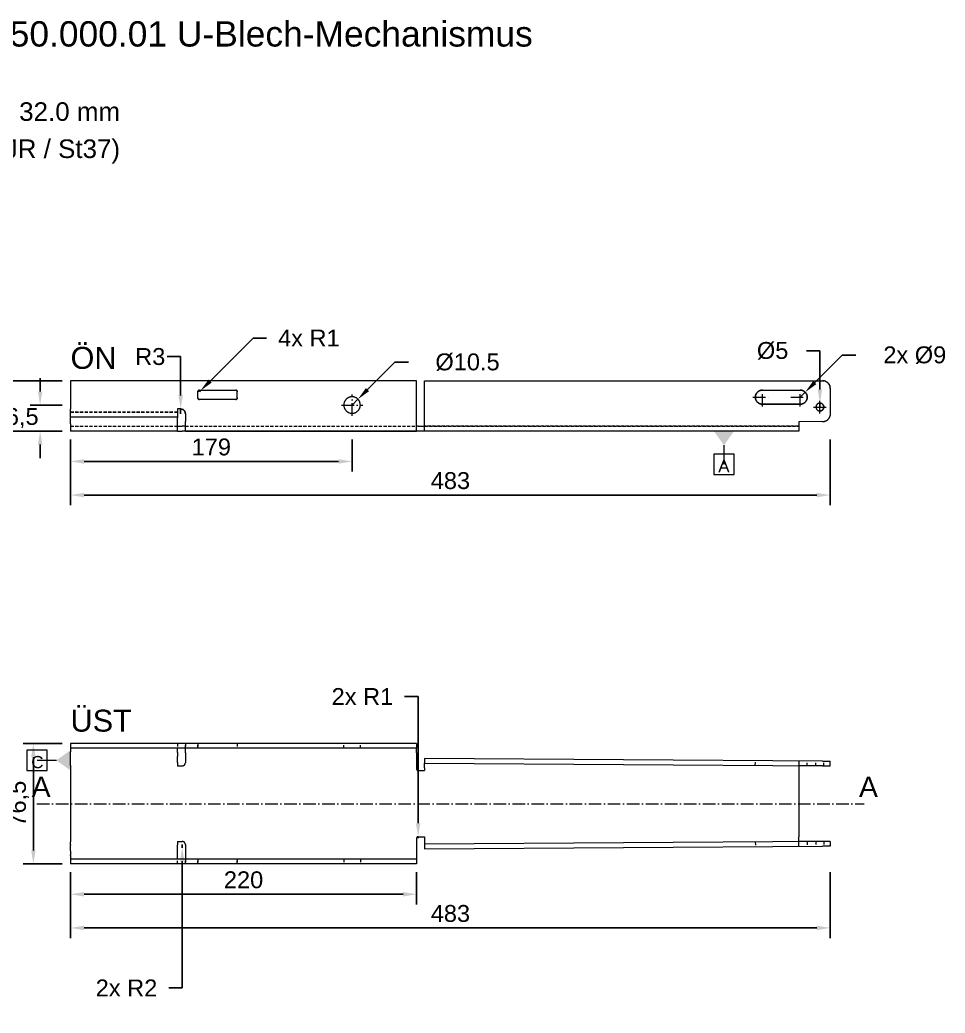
# Model space of a CAD drawing. Header units: millimetres. Extents: x -333 to 1440, y -370 to 261.
# Drawn here: x -32 to 556, y -370 to 261 of the extents above; entities that cross this region are included whole.
import ezdxf

# ---------------------------------------------------------------- set-up
doc = ezdxf.new("R2010")
doc.units = ezdxf.units.MM
doc.linetypes.add('EKSENCIZGI', pattern=[12, 8, -2, 0, -2])
doc.linetypes.add('KESIK', pattern=[3, 2, -1])
for name, color, linetype, lineweight in [('EKSEN', 1, 'EKSENCIZGI', 9), ('GIZLI', 8, 'KESIK', 9), ('GORUNEN', 7, 'Continuous', 9), ('OLCU', 4, 'Continuous', 9), ('YAZI', 3, 'Continuous', 9)]:
    doc.layers.add(name, color=color, linetype=linetype, lineweight=lineweight)
doc.styles.add('PI3D', font='arial.ttf')
doc.dimstyles.new('PF_MM', dxfattribs={"dimtxt": 10.734295, "dimasz": 8.587436, "dimexe": 6.440577, "dimexo": 5.367147, "dimgap": 3.757003, "dimtad": 1, "dimdec": 1, "dimtxsty": 'PI3D', "dimcen": 2.5, "dimclrd": 4, "dimclre": 4, "dimclrt": 3, "dimazin": 3, "dimtfac": 1, "dimtmove": 0, "dimatfit": 3})

msp = doc.modelspace()

# ---------------------------------------------------------------- linework, layer by layer
at = {"layer": 'EKSEN'}
for p, q in [((439.88, 15.5), (439.88, 27.5)), ((463.88, 15.5), (463.88, 27.5)), ((179, 9.75), (179, 23.25)), ((433.88, 21.5), (445.88, 21.5)), ((457.88, 21.5), (469.88, 21.5)), ((476.43, 11.24), (476.43, 19.24)), ((172.25, 16.5), (185.75, 16.5)), ((472.43, 15.24), (480.43, 15.24)), ((-21.47, -236.84), (504.51, -236.84))]:
    msp.add_line(p, q, dxfattribs=at)
at = {"layer": 'GIZLI'}
for points in [[(478.31, 31.99), (478.36, 31.99)], [(478.67, 31.96), (478.47, 31.98)], [(478.53, 31.97), (478.61, 31.96)], [(478.73, 31.95), (478.93, 31.92)], [(479.34, 31.82), (479.27, 31.84)], [(479.66, 31.73), (479.46, 31.79)], [(479.52, 31.77), (479.58, 31.75)], [(479.71, 31.7), (479.9, 31.63)], [(480.27, 31.46), (480.22, 31.49)], [(480.57, 31.3), (480.4, 31.4)], [(480.63, 31.27), (480.8, 31.16), (480.96, 31.04)], [(481.53, 30.56), (481.39, 30.7), (481.23, 30.83)], [(481.43, 30.65), (481.49, 30.6)], [(481.58, 30.51), (481.72, 30.37)], [(481.99, 30.04), (481.94, 30.1)], [(482.18, 29.78), (482.06, 29.94)], [(482.1, 29.89), (482.13, 29.84)], [(482.21, 29.73), (482.32, 29.55)], [(482.51, 29.2), (482.49, 29.25)], [(482.65, 28.88), (482.57, 29.07)], [(482.68, 28.83), (482.75, 28.64)], [(482.73, 28.69), (482.71, 28.74)], [(482.79, 28.5), (482.81, 28.44)], [(482.94, 27.91), (482.9, 28.11)], [(482.95, 27.85), (482.96, 27.78)], [(482.97, 27.71), (482.96, 27.78)], [(482.98, 27.65), (483, 27.45)], [(476.41, 17.74), (476.39, 17.74)], [(476.39, 17.74), (476.41, 17.74)], [(476.41, 12.74), (476.42, 12.74)], [(68, 12), (0, 12)], [(68, 12), (0, 12)], [(68, 12), (0, 12)], [(68, 12), (0, 12)], [(0, 11.95), (68, 11.95)], [(0, 11.95), (68, 11.95)], [(479.82, 6.29), (479.9, 6.32)], [(480.01, 6.37), (480.2, 6.45)], [(480.74, 6.73), (480.79, 6.77)], [(480.91, 6.84), (481.07, 6.96)], [(481.69, 7.48), (481.83, 7.63)], [(481.92, 7.74), (481.96, 7.78)], [(482.32, 8.27), (482.36, 8.34)], [(482.43, 8.44), (482.53, 8.62)], [(482.79, 9.17), (482.81, 9.23)], [(482.86, 9.36), (482.92, 9.55)], [(483.04, 9.95), (483.02, 9.95)], [(483.02, 9.95), (483.04, 9.95)], [(0, 3), (68, 3)], [(0, 3), (68, 3)], [(73, 3), (220, 3)], [(73, 3), (220, 3)], [(225, 3), (463, 3)], [(463, 3), (225, 3)], [(462.97, 5.93), (462.97, 5.86)], [(462.99, 5.86), (462.97, 5.93)], [(462.99, 5.86), (462.97, 5.93)], [(462.97, 5.93), (462.97, 5.86)], [(478.84, 6.05), (478.93, 6.07)], [(479.04, 6.08), (479.24, 6.12)], [(68, -198.59), (68, -201.59)], [(68, -198.59), (68, -201.59)], [(68, -198.59), (68, -201.59)], [(73, -201.59), (73, -198.59)], [(73, -198.59), (73, -201.59)], [(73, -201.59), (73, -198.59)], [(81, -201.59), (81, -198.59)], [(81, -198.59), (81, -201.59)], [(106, -198.59), (106, -201.59)], [(106, -198.59), (106, -201.59)], [(173.75, -201.59), (173.75, -198.59)], [(184.25, -201.59), (184.25, -198.59)], [(72.34, -212.3), (72.41, -212.23), (72.48, -212.16), (72.55, -212.09), (72.61, -212.01), (72.66, -211.93)], [(435.36, -212.55), (435.38, -209.55)], [(462.99, -209.75), (462.97, -212.75)], [(462.99, -209.75), (462.99, -209.75), (462.99, -209.75), (463, -210.61), (463, -212.75)], [(468.36, -212.78), (468.38, -209.78)], [(473.91, -212.82), (473.93, -209.82)], [(478.91, -212.86), (478.93, -209.86)], [(220.23, -215.47), (220.26, -215.51), (220.29, -215.54), (220.33, -215.58), (220.37, -215.61), (220.4, -215.64), (220.44, -215.67)], [(220.37, -258.06), (220.33, -258.09), (220.29, -258.13), (220.26, -258.16), (220.23, -258.2), (220.2, -258.24), (220.17, -258.28)], [(72.48, -261.51), (72.41, -261.44), (72.34, -261.37), (72.27, -261.31), (72.19, -261.25), (72.11, -261.19)], [(435.36, -261.12), (435.38, -264.12)], [(462.99, -263.92), (462.97, -260.92)], [(462.99, -263.92), (462.99, -263.92), (462.99, -263.92), (463, -263.07), (463, -260.92)], [(468.36, -260.89), (468.38, -263.89)], [(473.91, -260.85), (473.93, -263.85)], [(478.91, -260.81), (478.93, -263.81)], [(68, -275.09), (68, -272.09)], [(68, -275.09), (68, -272.09)], [(68, -275.09), (68, -272.09)], [(73, -272.09), (73, -275.09)], [(73, -275.09), (73, -272.09)], [(73, -272.09), (73, -275.09)], [(81, -272.09), (81, -275.09)], [(81, -275.09), (81, -272.09)], [(106, -272.09), (106, -275.09)], [(106, -275.09), (106, -272.09)], [(173.75, -272.09), (173.75, -275.09)], [(184.25, -272.09), (184.25, -275.09)]]:
    msp.add_lwpolyline(points, dxfattribs=at)
at = {"layer": 'GORUNEN'}
for points in [[(220, 32), (0, 32)], [(0, 32), (0, 13.95)], [(220, 6), (220, 32)], [(225.02, 6), (225.02, 32)], [(225.02, 32), (225.04, 32)], [(225.02, 6), (225.02, 32)], [(225.04, 6), (225.04, 32)], [(225.04, 32), (478.08, 32)], [(483.04, 27.04), (483.03, 27.28), (483.01, 27.53), (482.98, 27.78), (482.94, 28.03), (482.88, 28.27), (482.81, 28.51), (482.73, 28.75), (482.63, 28.98), (482.53, 29.21), (482.41, 29.43), (482.29, 29.64), (482.15, 29.85), (482, 30.05), (481.84, 30.25), (481.68, 30.43), (481.5, 30.61), (481.32, 30.78), (481.12, 30.94), (480.92, 31.09), (480.71, 31.23), (480.5, 31.35), (480.28, 31.47), (480.05, 31.58), (479.82, 31.67), (479.59, 31.76), (479.35, 31.83), (479.1, 31.89), (478.86, 31.93), (478.61, 31.97), (478.36, 31.99), (478.22, 32), (478.08, 32)], [(81, 25), (81, 25.05), (81, 25.1), (81.01, 25.14), (81.02, 25.19), (81.03, 25.24), (81.04, 25.28), (81.06, 25.33), (81.07, 25.37), (81.09, 25.42), (81.11, 25.46), (81.13, 25.5), (81.16, 25.54), (81.19, 25.58), (81.21, 25.62), (81.25, 25.66), (81.28, 25.69), (81.31, 25.73), (81.35, 25.76), (81.38, 25.79), (81.42, 25.82), (81.46, 25.84), (81.5, 25.87), (81.54, 25.89), (81.59, 25.91), (81.63, 25.93), (81.68, 25.95), (81.72, 25.96), (81.77, 25.97), (81.81, 25.98), (81.86, 25.99), (81.91, 26), (81.95, 26), (82, 26)], [(82, 26), (81.95, 26), (81.9, 26), (81.86, 25.99), (81.81, 25.98), (81.76, 25.97), (81.72, 25.96), (81.67, 25.94), (81.63, 25.93), (81.58, 25.91), (81.54, 25.89), (81.5, 25.87), (81.46, 25.84), (81.42, 25.81), (81.38, 25.79), (81.34, 25.75), (81.31, 25.72), (81.27, 25.69), (81.24, 25.65), (81.21, 25.62), (81.18, 25.58), (81.16, 25.54), (81.13, 25.5), (81.11, 25.46), (81.09, 25.41), (81.07, 25.37), (81.05, 25.32), (81.04, 25.28), (81.03, 25.23), (81.02, 25.19), (81.01, 25.14), (81, 25.09), (81, 25.05), (81, 25)], [(82, 26), (105, 26)], [(105, 26), (105.05, 26), (105.1, 26), (105.14, 25.99), (105.19, 25.98), (105.24, 25.97), (105.28, 25.96), (105.33, 25.94), (105.37, 25.93), (105.42, 25.91), (105.46, 25.89), (105.5, 25.87), (105.54, 25.84), (105.58, 25.81), (105.62, 25.79), (105.66, 25.75), (105.69, 25.72), (105.73, 25.69), (105.76, 25.65), (105.79, 25.62), (105.82, 25.58), (105.84, 25.54), (105.87, 25.5), (105.89, 25.46), (105.91, 25.41), (105.93, 25.37), (105.95, 25.32), (105.96, 25.28), (105.97, 25.23), (105.98, 25.19), (105.99, 25.14), (106, 25.09), (106, 25.05), (106, 25)], [(106, 25), (106, 25.05), (106, 25.1), (105.99, 25.14), (105.98, 25.19), (105.97, 25.24), (105.96, 25.28), (105.94, 25.33), (105.93, 25.37), (105.91, 25.42), (105.89, 25.46), (105.87, 25.5), (105.84, 25.54), (105.81, 25.58), (105.79, 25.62), (105.75, 25.66), (105.72, 25.69), (105.69, 25.73), (105.65, 25.76), (105.62, 25.79), (105.58, 25.82), (105.54, 25.84), (105.5, 25.87), (105.46, 25.89), (105.41, 25.91), (105.37, 25.93), (105.32, 25.95), (105.28, 25.96), (105.23, 25.97), (105.19, 25.98), (105.14, 25.99), (105.09, 26), (105.05, 26), (105, 26)], [(439.88, 26), (439.67, 25.99), (439.46, 25.98), (439.24, 25.95), (439.03, 25.92), (438.83, 25.87), (438.62, 25.82), (438.42, 25.75), (438.22, 25.68), (438.02, 25.6), (437.83, 25.5), (437.64, 25.4), (437.46, 25.29), (437.28, 25.17), (437.11, 25.04), (436.94, 24.91), (436.79, 24.77), (436.63, 24.61), (436.49, 24.46), (436.35, 24.29), (436.23, 24.12), (436.11, 23.95), (435.99, 23.76), (435.89, 23.58), (435.8, 23.39), (435.71, 23.19), (435.64, 22.99), (435.57, 22.79), (435.51, 22.58), (435.47, 22.37), (435.43, 22.16), (435.41, 21.95), (435.39, 21.74), (435.38, 21.52), (435.39, 21.31), (435.4, 21.1), (435.43, 20.89), (435.46, 20.68), (435.5, 20.47), (435.56, 20.26), (435.62, 20.06), (435.69, 19.86), (435.78, 19.66), (435.87, 19.47), (435.97, 19.28), (436.08, 19.1), (436.2, 18.92), (436.32, 18.75), (436.46, 18.58), (436.6, 18.42), (436.75, 18.27), (436.91, 18.12), (437.07, 17.99), (437.24, 17.86), (437.42, 17.74), (437.6, 17.62), (437.78, 17.52), (437.98, 17.42), (438.17, 17.34), (438.37, 17.26), (438.57, 17.2), (438.78, 17.14), (438.99, 17.09), (439.2, 17.05), (439.41, 17.03), (439.62, 17.01), (439.75, 17), (439.88, 17)], [(439.88, 17), (439.67, 17.01), (439.46, 17.02), (439.24, 17.05), (439.03, 17.08), (438.83, 17.13), (438.62, 17.18), (438.42, 17.25), (438.22, 17.32), (438.02, 17.4), (437.83, 17.5), (437.64, 17.6), (437.46, 17.71), (437.28, 17.83), (437.11, 17.96), (436.94, 18.09), (436.79, 18.23), (436.63, 18.39), (436.49, 18.54), (436.35, 18.71), (436.23, 18.88), (436.11, 19.05), (435.99, 19.24), (435.89, 19.42), (435.8, 19.61), (435.71, 19.81), (435.64, 20.01), (435.57, 20.21), (435.51, 20.42), (435.47, 20.63), (435.43, 20.84), (435.41, 21.05), (435.39, 21.26), (435.38, 21.48), (435.39, 21.69), (435.4, 21.9), (435.43, 22.11), (435.46, 22.32), (435.5, 22.53), (435.56, 22.74), (435.62, 22.94), (435.69, 23.14), (435.78, 23.34), (435.87, 23.53), (435.97, 23.72), (436.08, 23.9), (436.2, 24.08), (436.32, 24.25), (436.46, 24.42), (436.6, 24.58), (436.75, 24.73), (436.91, 24.88), (437.07, 25.01), (437.24, 25.14), (437.42, 25.26), (437.6, 25.38), (437.78, 25.48), (437.98, 25.58), (438.17, 25.66), (438.37, 25.74), (438.57, 25.8), (438.78, 25.86), (438.99, 25.91), (439.2, 25.95), (439.41, 25.97), (439.62, 25.99), (439.75, 26), (439.88, 26)], [(439.88, 26), (463.88, 26)], [(463.86, 17), (464.07, 17.01), (464.29, 17.02), (464.5, 17.05), (464.71, 17.08), (464.92, 17.13), (465.12, 17.18), (465.33, 17.25), (465.53, 17.32), (465.72, 17.4), (465.92, 17.5), (466.1, 17.6), (466.29, 17.71), (466.46, 17.83), (466.63, 17.96), (466.8, 18.09), (466.96, 18.23), (467.11, 18.39), (467.25, 18.54), (467.39, 18.71), (467.52, 18.88), (467.64, 19.05), (467.75, 19.24), (467.85, 19.42), (467.95, 19.61), (468.03, 19.81), (468.11, 20.01), (468.17, 20.21), (468.23, 20.42), (468.28, 20.63), (468.31, 20.84), (468.34, 21.05), (468.36, 21.26), (468.36, 21.48), (468.36, 21.69), (468.34, 21.9), (468.32, 22.11), (468.29, 22.32), (468.24, 22.53), (468.19, 22.74), (468.12, 22.94), (468.05, 23.14), (467.97, 23.34), (467.88, 23.53), (467.77, 23.72), (467.66, 23.9), (467.55, 24.08), (467.42, 24.25), (467.29, 24.42), (467.14, 24.58), (466.99, 24.73), (466.84, 24.88), (466.67, 25.01), (466.5, 25.14), (466.33, 25.26), (466.15, 25.38), (465.96, 25.48), (465.77, 25.58), (465.57, 25.66), (465.37, 25.74), (465.17, 25.8), (464.97, 25.86), (464.76, 25.91), (464.55, 25.95), (464.34, 25.97), (464.12, 25.99), (463.99, 26), (463.86, 26)], [(463.86, 26), (464.07, 25.99), (464.29, 25.98), (464.5, 25.95), (464.71, 25.92), (464.92, 25.87), (465.12, 25.82), (465.33, 25.75), (465.53, 25.68), (465.72, 25.6), (465.92, 25.5), (466.1, 25.4), (466.29, 25.29), (466.46, 25.17), (466.63, 25.04), (466.8, 24.91), (466.96, 24.77), (467.11, 24.61), (467.25, 24.46), (467.39, 24.29), (467.52, 24.12), (467.64, 23.95), (467.75, 23.76), (467.85, 23.58), (467.95, 23.39), (468.03, 23.19), (468.11, 22.99), (468.17, 22.79), (468.23, 22.58), (468.28, 22.37), (468.31, 22.16), (468.34, 21.95), (468.36, 21.74), (468.36, 21.52), (468.36, 21.31), (468.34, 21.1), (468.32, 20.89), (468.29, 20.68), (468.24, 20.47), (468.19, 20.26), (468.12, 20.06), (468.05, 19.86), (467.97, 19.66), (467.88, 19.47), (467.77, 19.28), (467.66, 19.1), (467.55, 18.92), (467.42, 18.75), (467.29, 18.58), (467.14, 18.42), (466.99, 18.27), (466.84, 18.12), (466.67, 17.99), (466.5, 17.86), (466.33, 17.74), (466.15, 17.62), (465.96, 17.52), (465.77, 17.42), (465.57, 17.34), (465.37, 17.26), (465.17, 17.2), (464.97, 17.14), (464.76, 17.09), (464.55, 17.05), (464.34, 17.03), (464.12, 17.01), (463.99, 17), (463.86, 17)], [(463.88, 17), (464.1, 17.01), (464.31, 17.02), (464.52, 17.05), (464.73, 17.08), (464.94, 17.13), (465.15, 17.18), (465.35, 17.25), (465.55, 17.32), (465.75, 17.4), (465.94, 17.5), (466.13, 17.6), (466.31, 17.71), (466.48, 17.83), (466.66, 17.96), (466.82, 18.09), (466.98, 18.23), (467.13, 18.39), (467.27, 18.54), (467.41, 18.71), (467.54, 18.88), (467.66, 19.05), (467.77, 19.24), (467.87, 19.42), (467.97, 19.61), (468.05, 19.81), (468.13, 20.01), (468.19, 20.21), (468.25, 20.42), (468.3, 20.63), (468.33, 20.84), (468.36, 21.05), (468.38, 21.26), (468.38, 21.48), (468.38, 21.69), (468.36, 21.9), (468.34, 22.11), (468.31, 22.32), (468.26, 22.53), (468.21, 22.74), (468.14, 22.94), (468.07, 23.14), (467.99, 23.34), (467.9, 23.53), (467.8, 23.72), (467.69, 23.9), (467.57, 24.08), (467.44, 24.25), (467.31, 24.42), (467.16, 24.58), (467.01, 24.73), (466.86, 24.88), (466.69, 25.01), (466.52, 25.14), (466.35, 25.26), (466.17, 25.38), (465.98, 25.48), (465.79, 25.58), (465.59, 25.66), (465.4, 25.74), (465.19, 25.8), (464.99, 25.86), (464.78, 25.91), (464.57, 25.95), (464.36, 25.97), (464.14, 25.99), (464.01, 26), (463.88, 26)], [(483.04, 27.04), (483.04, 9.95)], [(81, 21), (81, 25)], [(82, 20), (81.95, 20), (81.9, 20), (81.86, 20.01), (81.81, 20.02), (81.76, 20.03), (81.72, 20.04), (81.67, 20.06), (81.63, 20.07), (81.58, 20.09), (81.54, 20.11), (81.5, 20.13), (81.46, 20.16), (81.42, 20.19), (81.38, 20.21), (81.34, 20.25), (81.31, 20.28), (81.27, 20.31), (81.24, 20.35), (81.21, 20.38), (81.18, 20.42), (81.16, 20.46), (81.13, 20.5), (81.11, 20.54), (81.09, 20.59), (81.07, 20.63), (81.05, 20.68), (81.04, 20.72), (81.03, 20.77), (81.02, 20.81), (81.01, 20.86), (81, 20.91), (81, 20.95), (81, 21)], [(81, 21), (81, 20.95), (81, 20.9), (81.01, 20.86), (81.02, 20.81), (81.03, 20.76), (81.04, 20.72), (81.06, 20.67), (81.07, 20.63), (81.09, 20.58), (81.11, 20.54), (81.13, 20.5), (81.16, 20.46), (81.19, 20.42), (81.21, 20.38), (81.25, 20.34), (81.28, 20.31), (81.31, 20.27), (81.35, 20.24), (81.38, 20.21), (81.42, 20.18), (81.46, 20.16), (81.5, 20.13), (81.54, 20.11), (81.59, 20.09), (81.63, 20.07), (81.68, 20.05), (81.72, 20.04), (81.77, 20.03), (81.81, 20.02), (81.86, 20.01), (81.91, 20), (81.95, 20), (82, 20)], [(105, 20), (82, 20)], [(106, 21), (106, 20.95), (106, 20.9), (105.99, 20.86), (105.98, 20.81), (105.97, 20.76), (105.96, 20.72), (105.94, 20.67), (105.93, 20.63), (105.91, 20.58), (105.89, 20.54), (105.87, 20.5), (105.84, 20.46), (105.81, 20.42), (105.79, 20.38), (105.75, 20.34), (105.72, 20.31), (105.69, 20.27), (105.65, 20.24), (105.62, 20.21), (105.58, 20.18), (105.54, 20.16), (105.5, 20.13), (105.46, 20.11), (105.41, 20.09), (105.37, 20.07), (105.32, 20.05), (105.28, 20.04), (105.23, 20.03), (105.19, 20.02), (105.14, 20.01), (105.09, 20), (105.05, 20), (105, 20)], [(105, 20), (105.05, 20), (105.1, 20), (105.14, 20.01), (105.19, 20.02), (105.24, 20.03), (105.28, 20.04), (105.33, 20.06), (105.37, 20.07), (105.42, 20.09), (105.46, 20.11), (105.5, 20.13), (105.54, 20.16), (105.58, 20.19), (105.62, 20.21), (105.66, 20.25), (105.69, 20.28), (105.73, 20.31), (105.76, 20.35), (105.79, 20.38), (105.82, 20.42), (105.84, 20.46), (105.87, 20.5), (105.89, 20.54), (105.91, 20.59), (105.93, 20.63), (105.95, 20.68), (105.96, 20.72), (105.97, 20.77), (105.98, 20.81), (105.99, 20.86), (106, 20.91), (106, 20.95), (106, 21)], [(106, 21), (106, 25)], [(179, 21.75), (178.74, 21.74), (178.49, 21.73), (178.23, 21.69), (177.98, 21.65), (177.73, 21.59), (177.48, 21.53), (177.24, 21.45), (177, 21.36), (176.77, 21.25), (176.54, 21.14), (176.32, 21.01), (176.1, 20.88), (175.89, 20.73), (175.69, 20.57), (175.49, 20.41), (175.31, 20.23), (175.13, 20.04), (174.96, 19.85), (174.8, 19.65), (174.65, 19.44), (174.51, 19.23), (174.39, 19), (174.27, 18.78), (174.16, 18.54), (174.07, 18.3), (173.99, 18.06), (173.92, 17.82), (173.86, 17.57), (173.81, 17.31), (173.78, 17.06), (173.76, 16.81), (173.75, 16.65), (173.75, 16.5)], [(184.25, 16.5), (184.24, 16.76), (184.23, 17.01), (184.19, 17.27), (184.15, 17.52), (184.09, 17.77), (184.03, 18.02), (183.95, 18.26), (183.86, 18.5), (183.75, 18.73), (183.64, 18.96), (183.51, 19.18), (183.38, 19.4), (183.23, 19.61), (183.07, 19.81), (182.91, 20.01), (182.73, 20.19), (182.54, 20.37), (182.35, 20.54), (182.15, 20.7), (181.94, 20.85), (181.73, 20.99), (181.5, 21.11), (181.28, 21.23), (181.04, 21.34), (180.8, 21.43), (180.56, 21.51), (180.32, 21.58), (180.07, 21.64), (179.81, 21.69), (179.56, 21.72), (179.31, 21.74), (179.15, 21.75), (179, 21.75)], [(0, 8.95), (0, 13.95)], [(70, 14), (68, 14)], [(68, 14), (68, 13.95)], [(68, 13.95), (68, 8.95)], [(70, 14), (70.14, 14), (70.28, 13.99), (70.42, 13.97), (70.56, 13.95), (70.7, 13.92), (70.84, 13.88), (70.97, 13.84), (71.1, 13.79), (71.23, 13.73), (71.36, 13.67), (71.48, 13.61), (71.61, 13.53), (71.72, 13.46), (71.84, 13.37), (71.95, 13.28), (72.05, 13.19), (72.15, 13.09), (72.25, 12.99), (72.34, 12.88), (72.42, 12.77), (72.51, 12.65), (72.58, 12.53), (72.65, 12.41), (72.71, 12.28), (72.77, 12.15), (72.82, 12.02), (72.87, 11.89), (72.9, 11.75), (72.94, 11.61), (72.96, 11.48), (72.98, 11.34), (72.99, 11.19), (73, 11.1), (73, 11)], [(73, 11), (73, 11.14), (72.99, 11.28), (72.97, 11.42), (72.95, 11.56), (72.92, 11.7), (72.88, 11.84), (72.84, 11.97), (72.79, 12.1), (72.73, 12.23), (72.67, 12.36), (72.61, 12.48), (72.53, 12.61), (72.46, 12.72), (72.37, 12.84), (72.28, 12.95), (72.19, 13.05), (72.09, 13.15), (71.99, 13.25), (71.88, 13.34), (71.77, 13.42), (71.65, 13.51), (71.53, 13.58), (71.41, 13.65), (71.28, 13.71), (71.15, 13.77), (71.02, 13.82), (70.89, 13.87), (70.75, 13.9), (70.61, 13.94), (70.48, 13.96), (70.34, 13.98), (70.19, 13.99), (70.1, 14), (70, 14)], [(173.75, 16.5), (173.76, 16.24), (173.77, 15.99), (173.81, 15.73), (173.85, 15.48), (173.91, 15.23), (173.97, 14.98), (174.05, 14.74), (174.14, 14.5), (174.25, 14.27), (174.36, 14.04), (174.49, 13.82), (174.62, 13.6), (174.77, 13.39), (174.93, 13.19), (175.09, 12.99), (175.27, 12.81), (175.46, 12.63), (175.65, 12.46), (175.85, 12.3), (176.06, 12.15), (176.27, 12.01), (176.5, 11.89), (176.72, 11.77), (176.96, 11.66), (177.2, 11.57), (177.44, 11.49), (177.68, 11.42), (177.93, 11.36), (178.19, 11.31), (178.44, 11.28), (178.69, 11.26), (178.85, 11.25), (179, 11.25)], [(179, 11.25), (179.26, 11.26), (179.51, 11.27), (179.77, 11.31), (180.02, 11.35), (180.27, 11.41), (180.52, 11.47), (180.76, 11.55), (181, 11.64), (181.23, 11.75), (181.46, 11.86), (181.68, 11.99), (181.9, 12.12), (182.11, 12.27), (182.31, 12.43), (182.51, 12.59), (182.69, 12.77), (182.87, 12.96), (183.04, 13.15), (183.2, 13.35), (183.35, 13.56), (183.49, 13.77), (183.61, 14), (183.73, 14.22), (183.84, 14.46), (183.93, 14.7), (184.01, 14.94), (184.08, 15.18), (184.14, 15.43), (184.19, 15.69), (184.22, 15.94), (184.24, 16.19), (184.25, 16.35), (184.25, 16.5)], [(463.88, 17), (439.88, 17)], [(439.88, 17), (463.86, 17)], [(476.41, 17.74), (476.29, 17.73), (476.17, 17.73), (476.05, 17.71), (475.94, 17.69), (475.82, 17.66), (475.7, 17.63), (475.59, 17.59), (475.48, 17.55), (475.37, 17.5), (475.26, 17.45), (475.16, 17.39), (475.06, 17.33), (474.96, 17.26), (474.86, 17.19), (474.77, 17.11), (474.69, 17.03), (474.6, 16.95), (474.52, 16.86), (474.45, 16.77), (474.38, 16.67), (474.31, 16.57), (474.25, 16.47), (474.19, 16.36), (474.14, 16.25), (474.1, 16.14), (474.06, 16.03), (474.02, 15.92), (473.99, 15.8), (473.97, 15.69), (473.95, 15.57), (473.94, 15.45), (473.93, 15.34), (473.93, 15.22)], [(473.93, 15.22), (473.93, 15.1), (473.94, 14.98), (473.95, 14.87), (473.98, 14.75), (474, 14.63), (474.03, 14.52), (474.07, 14.41), (474.11, 14.29), (474.16, 14.19), (474.21, 14.08), (474.27, 13.98), (474.33, 13.87), (474.4, 13.78), (474.47, 13.68), (474.55, 13.59), (474.63, 13.5), (474.71, 13.42), (474.8, 13.34), (474.89, 13.27), (474.99, 13.19), (475.09, 13.13), (475.19, 13.07), (475.29, 13.01), (475.4, 12.96), (475.51, 12.91), (475.62, 12.87), (475.73, 12.84), (475.85, 12.81), (475.96, 12.78), (476.08, 12.76), (476.2, 12.75), (476.31, 12.74), (476.43, 12.74)], [(476.43, 17.74), (476.41, 17.74)], [(478.91, 15.26), (478.9, 15.37), (478.89, 15.49), (478.88, 15.61), (478.86, 15.73), (478.83, 15.84), (478.8, 15.96), (478.76, 16.07), (478.72, 16.18), (478.67, 16.29), (478.62, 16.39), (478.57, 16.5), (478.5, 16.6), (478.44, 16.7), (478.36, 16.79), (478.29, 16.88), (478.21, 16.97), (478.13, 17.05), (478.04, 17.13), (477.95, 17.21), (477.85, 17.28), (477.75, 17.34), (477.65, 17.41), (477.55, 17.46), (477.44, 17.51), (477.33, 17.56), (477.22, 17.6), (477.11, 17.64), (476.99, 17.67), (476.88, 17.69), (476.76, 17.71), (476.64, 17.73), (476.53, 17.74), (476.42, 17.74)], [(476.42, 17.74), (476.53, 17.74), (476.65, 17.73), (476.77, 17.71), (476.89, 17.69), (477, 17.67), (477.12, 17.64), (477.23, 17.6), (477.34, 17.56), (477.45, 17.51), (477.56, 17.46), (477.66, 17.4), (477.76, 17.34), (477.86, 17.27), (477.95, 17.2), (478.04, 17.13), (478.13, 17.05), (478.22, 16.96), (478.3, 16.88), (478.37, 16.78), (478.44, 16.69), (478.51, 16.59), (478.57, 16.49), (478.63, 16.39), (478.68, 16.28), (478.73, 16.17), (478.77, 16.06), (478.8, 15.95), (478.83, 15.83), (478.86, 15.72), (478.88, 15.6), (478.89, 15.48), (478.9, 15.37), (478.91, 15.26)], [(476.42, 12.74), (476.54, 12.74), (476.66, 12.75), (476.78, 12.77), (476.9, 12.79), (477.01, 12.81), (477.13, 12.85), (477.24, 12.88), (477.35, 12.92), (477.46, 12.97), (477.57, 13.03), (477.67, 13.08), (477.77, 13.15), (477.87, 13.21), (477.97, 13.29), (478.06, 13.36), (478.15, 13.44), (478.23, 13.53), (478.31, 13.62), (478.38, 13.71), (478.46, 13.81), (478.52, 13.91), (478.58, 14.01), (478.64, 14.11), (478.69, 14.22), (478.74, 14.33), (478.78, 14.44), (478.81, 14.56), (478.84, 14.67), (478.87, 14.79), (478.88, 14.91), (478.9, 15.03), (478.9, 15.14), (478.91, 15.26)], [(478.91, 15.26), (478.9, 15.14), (478.9, 15.02), (478.88, 14.9), (478.86, 14.78), (478.84, 14.66), (478.81, 14.55), (478.77, 14.44), (478.73, 14.32), (478.69, 14.21), (478.63, 14.11), (478.58, 14), (478.52, 13.9), (478.45, 13.8), (478.38, 13.7), (478.3, 13.61), (478.22, 13.52), (478.14, 13.44), (478.05, 13.36), (477.96, 13.28), (477.87, 13.21), (477.77, 13.14), (477.67, 13.08), (477.56, 13.02), (477.45, 12.97), (477.34, 12.92), (477.23, 12.88), (477.12, 12.84), (477, 12.81), (476.89, 12.79), (476.77, 12.77), (476.65, 12.75), (476.54, 12.74), (476.42, 12.74)], [(476.42, 12.74), (476.42, 12.74)], [(478.93, 15.26), (478.92, 15.37), (478.91, 15.49), (478.9, 15.61), (478.88, 15.73), (478.85, 15.84), (478.82, 15.96), (478.78, 16.07), (478.74, 16.18), (478.69, 16.29), (478.64, 16.4), (478.58, 16.5), (478.52, 16.6), (478.45, 16.7), (478.38, 16.79), (478.31, 16.89), (478.23, 16.97), (478.14, 17.06), (478.05, 17.14), (477.96, 17.21), (477.87, 17.28), (477.77, 17.35), (477.67, 17.41), (477.56, 17.47), (477.45, 17.52), (477.35, 17.56), (477.23, 17.6), (477.12, 17.64), (477.01, 17.67), (476.89, 17.7), (476.77, 17.71), (476.65, 17.73), (476.54, 17.74), (476.43, 17.74)], [(476.43, 12.74), (476.44, 12.74)], [(476.44, 12.74), (476.56, 12.74), (476.68, 12.75), (476.8, 12.77), (476.92, 12.79), (477.03, 12.81), (477.15, 12.85), (477.26, 12.88), (477.37, 12.92), (477.48, 12.97), (477.59, 13.03), (477.69, 13.08), (477.8, 13.15), (477.89, 13.21), (477.99, 13.29), (478.08, 13.36), (478.17, 13.44), (478.25, 13.53), (478.33, 13.62), (478.41, 13.71), (478.48, 13.81), (478.54, 13.91), (478.6, 14.01), (478.66, 14.11), (478.71, 14.22), (478.76, 14.33), (478.8, 14.44), (478.83, 14.56), (478.86, 14.67), (478.89, 14.79), (478.9, 14.91), (478.92, 15.03), (478.92, 15.14), (478.93, 15.26)], [(0, 8.95), (0, 8.54)], [(0, 8.95), (68, 8.95)], [(0, 4.56), (0, 8.54)], [(68, 8.95), (68, 8.54)], [(68, 4.56), (68, 8.54)], [(73, 11), (73, 6)], [(478.19, 6), (478.44, 6.01), (478.69, 6.03), (478.93, 6.06), (479.18, 6.11), (479.42, 6.16), (479.66, 6.23), (479.9, 6.32), (480.13, 6.41), (480.36, 6.51), (480.58, 6.63), (480.8, 6.76), (481, 6.89), (481.21, 7.04), (481.4, 7.2), (481.59, 7.36), (481.76, 7.54), (481.93, 7.73), (482.09, 7.92), (482.24, 8.12), (482.38, 8.33), (482.51, 8.54), (482.62, 8.76), (482.73, 8.99), (482.83, 9.22), (482.91, 9.46), (482.98, 9.69), (483.01, 9.82), (483.04, 9.95)], [(0, 4.56), (0, 0)], [(68, 0), (0, 0)], [(68, 0), (68, 4.56)], [(68, 3), (71, 3)], [(68, 0), (71, 0)], [(73, 3), (71, 3)], [(73, 0), (71, 0)], [(73, 0), (73, 6)], [(73, 0), (220, 0)], [(220, 0), (73, 0)], [(220, 0), (220, 6)], [(221, 3), (220, 3)], [(221, 0), (220, 0)], [(221, 3), (225, 3)], [(225, 0), (221, 0)], [(225, 3), (225, 3), (225, 3), (225, 3), (225, 3), (225, 3), (225, 3), (225, 3), (225, 3), (225, 3), (225, 3), (225, 3), (225, 3), (225, 3), (225, 3), (225, 3), (225, 3), (225, 3), (225, 3), (225, 3), (225, 3), (225, 3), (225, 3), (225, 3), (225, 3), (225, 3), (225, 3), (225, 3), (225, 3), (225, 3), (225, 3), (225, 3), (225, 3), (225, 3), (225, 3), (225, 3), (225, 3), (225, 3), (225, 3), (225, 3), (225, 3), (225, 3), (225.02, 3.94), (225.02, 6)], [(225, 0), (225, 0), (225, 0), (225, 0), (225, 0), (225, 0), (225, 0), (225, 0), (225, 0), (225, 0), (225, 0), (225, 0), (225, 0), (225, 0), (225, 0), (225, 0), (225, 0), (225, 0), (225, 0), (225, 0), (225, 0), (225, 0), (225, 0), (225, 0), (225, 0), (225, 0), (225, 0), (225, 0), (225, 0), (225, 0), (225, 0), (225, 0), (225, 0), (225, 0), (225, 0), (225, 0), (225, 0), (225, 0), (225, 0), (225, 0), (225, 0.01), (225, 0.01), (225.03, 1.87), (225.04, 6)], [(225, 0), (225, 3)], [(463, 0), (225, 0)], [(478.11, 6), (462.99, 5.86)], [(462.99, 5.86), (463, 0)], [(478.11, 6), (478.19, 6)], [(220, -198.59), (0, -198.59)], [(0, -198.59), (0, -201.59)], [(0, -201.59), (0, -203.86)], [(220, -201.59), (0, -201.59)], [(68, -203.86), (68, -201.59)], [(73, -204.59), (73, -201.59)], [(220, -198.59), (220, -201.59)], [(220, -204.59), (220, -201.59)], [(0, -204.33), (0, -203.86)], [(0, -206.84), (0, -204.33)], [(0, -210.33), (0, -206.84)], [(68, -204.33), (68, -203.86)], [(68, -204.33), (68, -206.84)], [(68, -210.33), (68, -206.84)], [(73, -204.59), (73, -210.82)], [(220, -204.59), (220, -214.84)], [(225.04, -208.09), (225.02, -211.09)], [(478.08, -209.85), (225.04, -208.09)], [(0, -210.68), (0, -210.33)], [(0, -212.67), (0, -210.68)], [(0, -212.67), (0, -261)], [(68, -210.68), (68, -210.33)], [(68, -210.68), (68, -212.67)], [(68, -212.67), (68, -212.82)], [(68, -212.82), (71, -212.82)], [(71, -212.82), (71.1, -212.82), (71.19, -212.81), (71.29, -212.8), (71.38, -212.78), (71.47, -212.76), (71.56, -212.74), (71.66, -212.71), (71.75, -212.67), (71.83, -212.64), (71.92, -212.6), (72, -212.55), (72.08, -212.5), (72.16, -212.45), (72.24, -212.39), (72.31, -212.33), (72.38, -212.26), (72.45, -212.2), (72.51, -212.13), (72.57, -212.05), (72.63, -211.98), (72.69, -211.9), (72.73, -211.81), (72.78, -211.73), (72.82, -211.64), (72.86, -211.56), (72.89, -211.47), (72.92, -211.38), (72.95, -211.28), (72.97, -211.19), (72.98, -211.1), (72.99, -211), (73, -210.91), (73, -210.82)], [(225, -214.09), (225.02, -211.09)], [(225, -214.09), (225, -215.84)], [(225.02, -211.09), (478.06, -212.85)], [(478.06, -212.85), (462.97, -212.75)], [(462.97, -212.75), (462.97, -212.75), (462.97, -212.75), (462.97, -212.75), (462.97, -212.75), (462.97, -212.75), (462.97, -212.75), (462.97, -212.75), (462.97, -212.75), (462.97, -212.76), (462.99, -213.71), (463, -215.75)], [(463, -212.75), (463, -215.75)], [(478.06, -212.85), (483.02, -212.89)], [(478.08, -209.85), (483.04, -209.89)], [(483.02, -212.89), (483.04, -209.89)], [(220, -214.84), (220, -214.88), (220, -214.93), (220.01, -214.98), (220.02, -215.03), (220.03, -215.07), (220.04, -215.12), (220.06, -215.16), (220.07, -215.21), (220.09, -215.25), (220.11, -215.3), (220.14, -215.34), (220.16, -215.38), (220.19, -215.42), (220.22, -215.46), (220.25, -215.49), (220.28, -215.53), (220.31, -215.56), (220.35, -215.59), (220.38, -215.62), (220.42, -215.65), (220.46, -215.68), (220.5, -215.7), (220.54, -215.73), (220.59, -215.75), (220.63, -215.76), (220.68, -215.78), (220.72, -215.8), (220.77, -215.81), (220.81, -215.82), (220.86, -215.83), (220.91, -215.83), (220.95, -215.83), (221, -215.84)], [(221, -215.84), (225, -215.84)], [(463, -215.75), (463, -257.92)], [(221, -257.84), (220.95, -257.84), (220.9, -257.84), (220.86, -257.85), (220.81, -257.85), (220.76, -257.86), (220.72, -257.88), (220.67, -257.89), (220.63, -257.91), (220.58, -257.93), (220.54, -257.95), (220.5, -257.97), (220.46, -258), (220.42, -258.02), (220.38, -258.05), (220.34, -258.08), (220.31, -258.11), (220.28, -258.15), (220.24, -258.18), (220.21, -258.22), (220.18, -258.26), (220.16, -258.3), (220.13, -258.34), (220.11, -258.38), (220.09, -258.42), (220.07, -258.47), (220.05, -258.51), (220.04, -258.56), (220.03, -258.6), (220.02, -258.65), (220.01, -258.7), (220, -258.74), (220, -258.79), (220, -258.84)], [(221, -257.84), (225, -257.84)], [(225, -257.84), (225, -259.59)], [(462.97, -260.92), (462.97, -260.92), (462.97, -260.92), (462.97, -260.92), (462.97, -260.92), (462.97, -260.92), (462.97, -260.92), (462.97, -260.92), (462.97, -260.92), (462.97, -260.91), (462.99, -259.96), (463, -257.92)], [(463, -260.92), (463, -257.92)], [(0, -263), (0, -261)], [(0, -263), (0, -263.34)], [(0, -266.83), (0, -263.34)], [(68, -260.85), (68, -261)], [(68, -260.85), (71, -260.85)], [(68, -261), (68, -263)], [(68, -263.34), (68, -263)], [(68, -266.83), (68, -263.34)], [(73, -262.85), (73, -262.76), (72.99, -262.66), (72.98, -262.57), (72.96, -262.47), (72.94, -262.38), (72.92, -262.29), (72.89, -262.2), (72.86, -262.11), (72.82, -262.02), (72.78, -261.93), (72.73, -261.85), (72.68, -261.77), (72.63, -261.69), (72.57, -261.61), (72.51, -261.54), (72.44, -261.47), (72.38, -261.4), (72.31, -261.34), (72.23, -261.28), (72.16, -261.22), (72.08, -261.17), (72, -261.12), (71.91, -261.07), (71.83, -261.03), (71.74, -260.99), (71.65, -260.96), (71.56, -260.93), (71.47, -260.91), (71.37, -260.89), (71.28, -260.87), (71.18, -260.86), (71.09, -260.85), (71, -260.85)], [(73, -262.85), (73, -269.09)], [(220, -258.84), (220, -269.09)], [(225, -259.59), (225.02, -262.59)], [(478.06, -260.82), (225.02, -262.59)], [(225.02, -262.59), (225.04, -265.59)], [(225.04, -265.59), (478.08, -263.82)], [(478.06, -260.82), (462.97, -260.92)], [(483.02, -260.78), (478.06, -260.82)], [(483.04, -263.78), (478.08, -263.82)], [(483.02, -260.78), (483.04, -263.78)], [(0, -266.83), (0, -269.34)], [(0, -269.81), (0, -269.34)], [(0, -269.81), (0, -272.09)], [(68, -269.34), (68, -266.83)], [(68, -269.81), (68, -269.34)], [(68, -272.09), (68, -269.81)], [(73, -269.09), (73, -272.09)], [(220, -269.09), (220, -272.09)], [(220, -272.09), (0, -272.09)], [(0, -272.09), (0, -275.09)], [(220, -275.09), (0, -275.09)], [(220, -272.09), (220, -275.09)]]:
    msp.add_lwpolyline(points, dxfattribs=at)
at = {"layer": 'OLCU'}
for p, q in [((415.42, -9.02), (415.42, -21.25)), ((-9.02, -209.3), (-21.25, -209.3))]:
    msp.add_line(p, q, dxfattribs=at)
for points in [[(408.98, -27.69), (421.86, -27.69), (421.86, -14.81), (408.98, -14.81)], [(-27.69, -215.74), (-14.81, -215.74), (-14.81, -202.86), (-27.69, -202.86)]]:
    msp.add_lwpolyline(points, close=True, dxfattribs=at)
for points in [[(408.98, 0), (421.86, 0), (415.42, -9.02)], [(0, -215.74), (0, -202.86), (-9.02, -209.3)]]:
    msp.add_solid(points, dxfattribs=at)

# ---------------------------------------------------------------- texts
at = {"layer": 'OLCU', "style": 'PI3D'}
for s, p in [('A', (411.79, -26.22)), ('C', (-24.96, -214.26))]:
    msp.add_text(s, height=7.73, dxfattribs=at).set_placement(p)
at = {"layer": 'YAZI', "style": 'PI3D'}
for s, height, p in [('POZ 5   01.050.000.01   01.050.000.01 U-Blech-Mechanismus', 16.1014, (-328.76, 244.35)), ('BOY x EN x KALINLIK : 483.04 x 76.5 x 32.0 mm', 11.8077, (-328.76, 197.12)), ('kutle 1.2847 kg   malzeme: Celik (S235JR / St37)', 11.8077, (-328.76, 173.5)), ('ÖN', 13.955, (0, 39.51)), ('ÜST', 13.955, (0, -191.07)), ('A', 12.88, (-24.69, -232.54)), ('A', 12.88, (501.29, -232.54))]:
    msp.add_text(s, height=height, dxfattribs=at).set_placement(p)

# ---------------------------------------------------------------- dimensions: what is measured, and where the dimension line sits
at = {"layer": 'OLCU'}
for center, radius, location, text in [((82, 25), 1, (116.1, 59.1), '4x R1'), ((70, 11), 3, (70, 47.28), 'R3'), ((221, -258.84), 1, (221, -168.74), '2x R1'), ((71, -262.86), 2, (71, -353.95), '2x R2')]:
    msp.add_radius_dim(center=center, radius=radius, location=location, text=text, dimstyle='PF_MM', override={"dimgap": 3.220288, "dimtad": 0, "dimtih": 1, "dimtoh": 1, "dimtix": 0, "dimtofl": 1, "dimtmove": 1, "dimatfit": 3}, dxfattribs=at).render()
for center, radius, location, text in [((463.88, 21.5), 4.5, (490.59, 48.21), '2x %%c9'), ((476.43, 15.24), 2.5, (476.43, 51.01), '%%c5'), ((179, 16.5), 5.25, (206.24, 43.74), '%%c10.5')]:
    msp.add_diameter_dim(center=center, radius=radius, location=location, text=text, dimstyle='PF_MM', override={"dimgap": 3.220288, "dimtad": 0, "dimtih": 1, "dimtoh": 1, "dimtix": 0, "dimtofl": 1, "dimtmove": 1, "dimatfit": 3}, dxfattribs=at).render()
for base, p1, p2 in [((-74.89, 0), (0, 0), (0, 32)), ((-23.62, -275.09), (0, -275.09), (0, -198.59))]:
    msp.add_linear_dim(base=base, p1=p1, p2=p2, angle=90, dimstyle='PF_MM', dxfattribs=at).render()
msp.add_linear_dim(base=(-19.32, 0), p1=(0, 0), p2=(0, 16.5), angle=90, dimstyle='PF_MM', override={"dimtih": 1, "dimtoh": 1, "dimtmove": 1, "dimatfit": 3}, dxfattribs=at).render()
for base, p1, p2 in [((0, -19.32), (0, 0), (179, 0)), ((0, -294.41), (0, -275.09), (220, -275.09))]:
    msp.add_linear_dim(base=base, p1=p1, p2=p2, dimstyle='PF_MM', override={"dimtih": 1, "dimtoh": 1, "dimtmove": 1, "dimatfit": 3}, dxfattribs=at).render()
for base, p1, p2 in [((0, -40.71), (0, 0), (483.04, 0)), ((0, -315.8), (0, -275.09), (483.04, -275.09))]:
    msp.add_linear_dim(base=base, p1=p1, p2=p2, dimstyle='PF_MM', dxfattribs=at).render()

doc.saveas('drawing.dxf')
